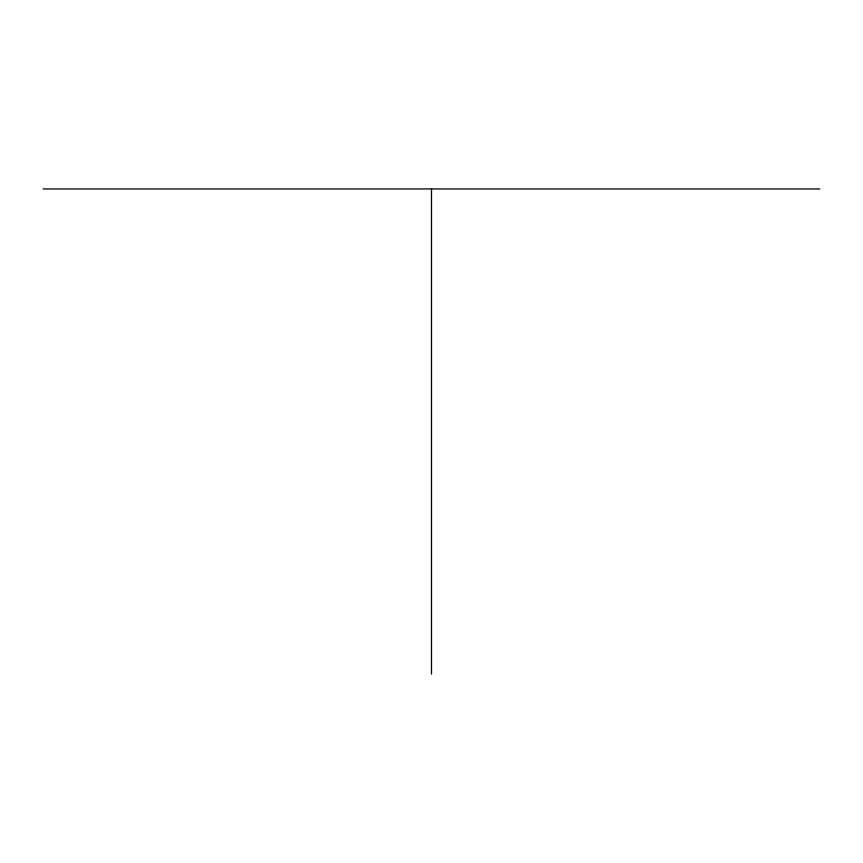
<?xml version="1.0" encoding="UTF-8"?>
<svg xmlns="http://www.w3.org/2000/svg" width="863" height="863" viewBox="0 0 863 863"><rect width="100%" height="100%" fill="white"/><g stroke="black" fill="none" stroke-linecap="round" stroke-linejoin="round"><path stroke-width="1.29" d="M43.15 188.943L819.85 188.943M431.5 188.943L431.5 674.057"/></g></svg>
